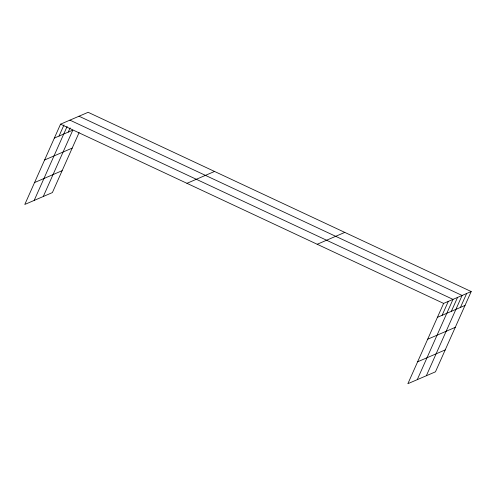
<?xml version="1.0" encoding="UTF-8"?>
<svg xmlns="http://www.w3.org/2000/svg" width="496" height="496" viewBox="0 0 496 496"><rect width="100%" height="100%" fill="white"/><g stroke="black" fill="none" stroke-linecap="round" stroke-linejoin="round"><path stroke-width="0.74" d="M471.2 291.543L443.616 303.416L407.873 383.699L435.457 371.826L471.2 291.543L88.127 112.301L60.543 124.174L24.8 204.457L52.384 192.584L79.106 132.568M59.043 136.065L63.996 124.936M34.181 200.421L67.14 126.393M68.281 132.085L70.141 127.912M43.282 196.503L72.831 130.126L54.349 138.08M442.11 315.307L448.303 301.401M417.248 379.663L452.997 299.379L69.924 120.137M451.354 311.333L457.548 297.42M426.349 375.745L462.098 295.461L79.025 116.219M460.455 307.415L466.649 293.502M44.603 159.985L72.187 148.112M34.553 182.553L62.136 170.68M186.955 183.322L214.545 171.449M317.204 244.268L344.788 232.395M437.422 317.328L465.006 305.449M427.67 339.233L455.254 327.354M417.62 361.801L445.21 349.922M60.543 124.174L443.616 303.416"/></g></svg>
